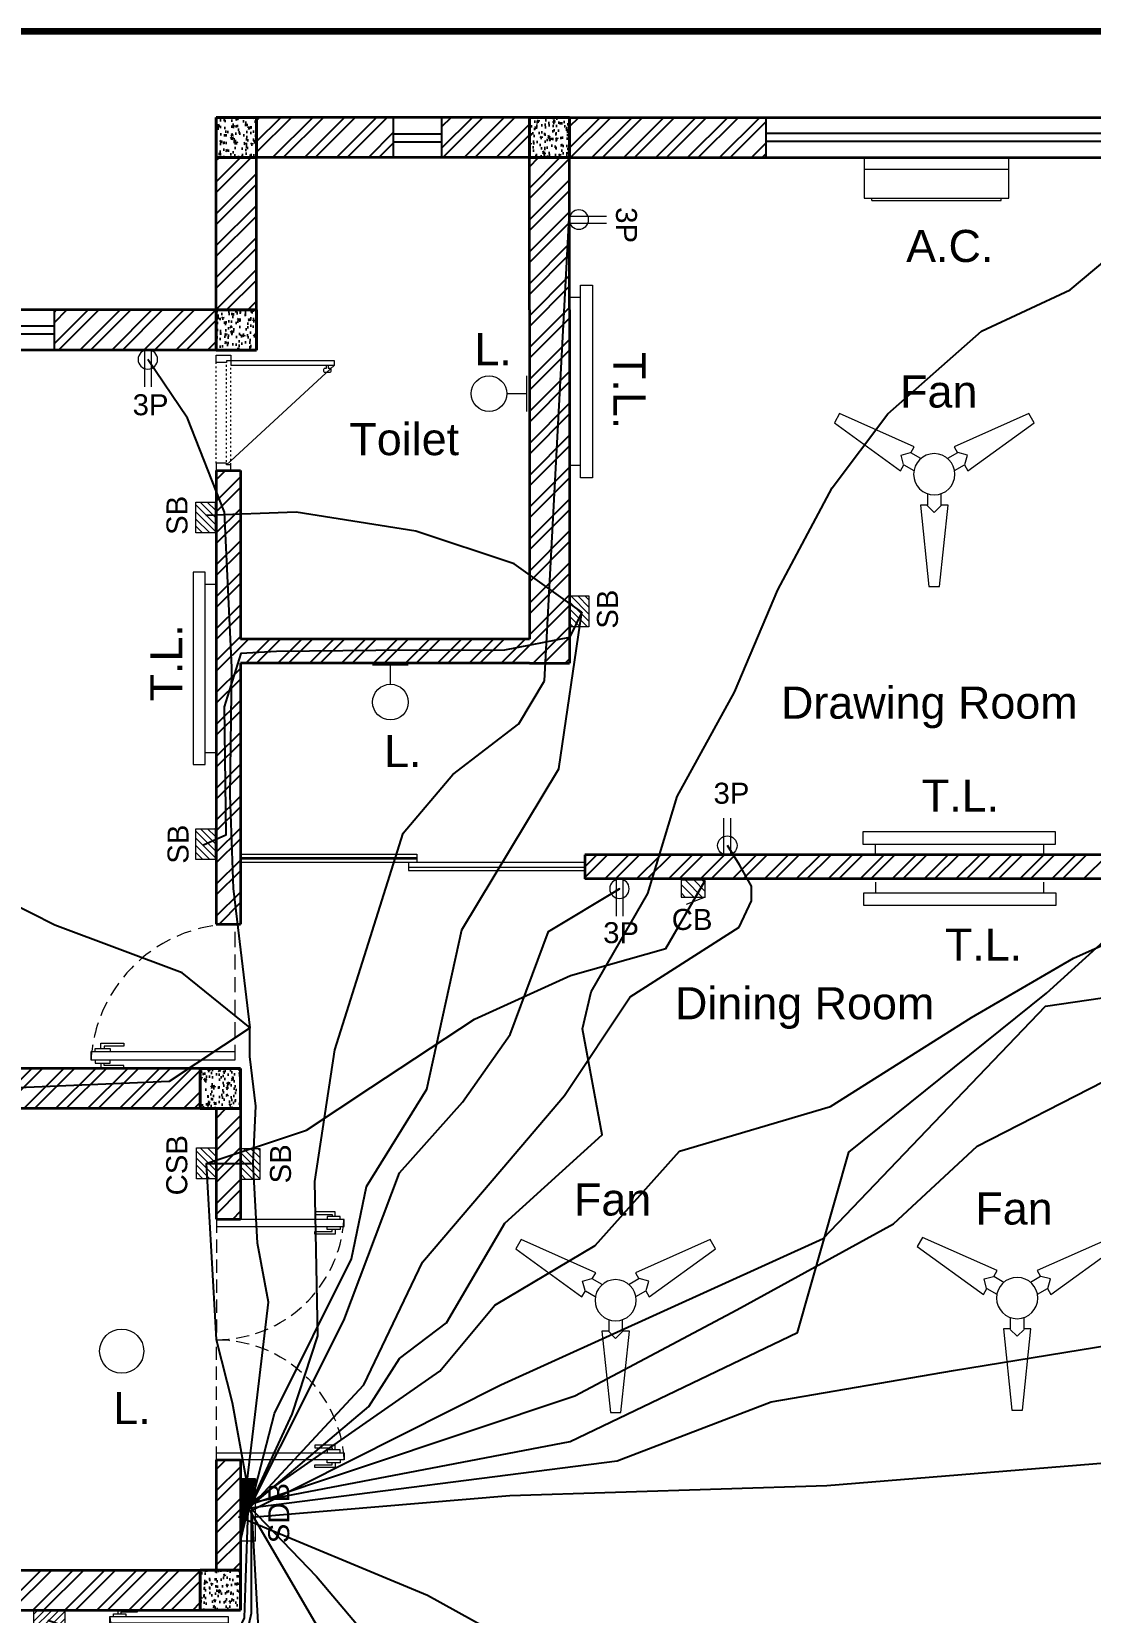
# Model space of a CAD drawing. Header units: inches. Extents: x 4161 to 8381, y 472 to 1500.
# Drawn here: x 6980.2 to 7244, y 1101.6 to 1495.5 of the extents above; entities that cross this region are included whole.
import ezdxf

# ---------------------------------------------------------------- set-up
doc = ezdxf.new("R2010")
doc.units = ezdxf.units.IN
doc.header["$MEASUREMENT"] = 0
doc.linetypes.add('ACAD_ISO03W100', pattern=[30, 12, -18])
doc.linetypes.add('HIDDEN', pattern=[0.375, 0.25, -0.125])
doc.layers.get('0').update_dxf_attribs({"lineweight": 35})
for name, color, linetype, lineweight in [('0.Columns', 1, 'Continuous', 35), ('1.Wall', 7, 'Continuous', 35), ('Box', 7, 'Continuous', 15), ('Doors & Furni', 20, 'Continuous', 5), ('E_Elements', 7, 'Continuous', 15), ('E_FITTINGS', 7, 'Continuous', 15), ('Hatch', 7, 'Continuous', 15)]:
    doc.layers.add(name, color=color, linetype=linetype, lineweight=lineweight)
for name, color, linetype in [('3.Windows', 130, 'Continuous'), ('4.Hatch', 14, 'Continuous'), ('5.Texts', 50, 'Continuous'), ('9.Vent', 130, 'Continuous'), ('Electrical Components', 170, 'Continuous'), ('rod', 252, 'Continuous'), ('Wires', 90, 'Continuous'), ('wood', 20, 'Continuous')]:
    doc.layers.add(name, color=color, linetype=linetype)
doc.styles.get("Standard").update_dxf_attribs({"font": 'arial.ttf'})

# ---------------------------------------------------------------- blocks, each defined once
blk = doc.blocks.new('Window7')
at = {"layer": '3.Windows'}
for p, q in [((4180.79, 1757.85), (4096.79, 1757.85)), ((4096.79, 1757.85), (4096.79, 1747.85)), ((4180.79, 1747.85), (4180.79, 1757.85)), ((4180.79, 1747.85), (4180.79, 1757.85)), ((4180.79, 1757.85), (4180.79, 1753.17)), ((4180.79, 1753.17), (4180.79, 1753.17)), ((4096.79, 1747.85), (4180.79, 1747.85))]:
    blk.add_line(p, q, dxfattribs=at)
at = {"layer": '3.Windows', "color": 141, "true_color": 0xadddf7}
for p, q in [((4180.79, 1753.85), (4096.79, 1753.85)), ((4180.79, 1751.85), (4096.79, 1751.85))]:
    blk.add_line(p, q, dxfattribs=at)
blk = doc.blocks.new('window6')
at = {"layer": '3.Windows', "color": 141, "true_color": 0xadddf7}
for p, q in [((4180.67, 1736.78), (4108.67, 1736.78)), ((4180.67, 1734.78), (4108.67, 1734.78))]:
    blk.add_line(p, q, dxfattribs=at)
at = {"layer": '3.Windows'}
blk.add_lwpolyline([(4180.67, 1740.78), (4108.67, 1740.78), (4108.67, 1730.78), (4180.67, 1730.78)], close=True, dxfattribs=at)
blk = doc.blocks.new('Vent')
at = {"layer": '9.Vent'}
for p, q in [((-12, -3.9), (-12, 6.1)), ((-12, 3.82), (-12, 6.1)), ((0, -3.9), (0, 6.1))]:
    blk.add_line(p, q, dxfattribs=at)
at = {"layer": '9.Vent', "color": 5}
for p, q in [((-12, 2), (0, 2)), ((-12, 0), (0, 0))]:
    blk.add_line(p, q, dxfattribs=at)
blk = doc.blocks.new('Dd2')
at = {"layer": 'rod', "lineweight": 13}
blk.add_lwpolyline([(-36.5, 41), (-2, 3.5)], dxfattribs=at)
blk.add_lwpolyline([(-36.5, 38.75), (-35.5, 38.75), (-35.5, 39.25, -0.414214), (-35, 39.75), (-34.5, 39.75, -0.414214), (-34, 39.25), (-34, 37.75, -0.414214), (-34.5, 37.25), (-35, 37.25, -0.414214), (-35.5, 37.75), (-35.5, 38.25), (-36.5, 38.25)], format="xyb", dxfattribs=at)
at = {"layer": 'rod', "linetype": 'ACAD_ISO03W100', "lineweight": 13, "ltscale": 0.05}
for points in [[(-3, 3.5), (-37.5, 3.5)], [(-2, 5), (-36.5, 5)], [(-2.5, 0), (-37.5, 0)]]:
    blk.add_lwpolyline(points, dxfattribs=at)
at = {"layer": 'wood', "lineweight": 13}
for points in [[(-36.5, 41), (-38, 41), (-38, 5), (-36.5, 5)], [(-40, 0), (-40, 5), (-38, 5), (-38, 3.5), (-37.5, 3.5), (-37.5, 0)], [(0, 0), (0, 5), (-2, 5), (-2, 3.5), (-2.5, 3.5), (-2.5, 0)]]:
    blk.add_lwpolyline(points, close=True, dxfattribs=at)
blk = doc.blocks.new('Door')
at = {"layer": 'Doors & Furni', "color": 20}
for p, q in [((4001.9, 980.9), (4000.59, 980.9)), ((4000.59, 980.9), (4000.59, 975.13)), ((4002.74, 982.3), (4001.9, 982.3)), ((4001.9, 982.3), (4001.9, 978.61)), ((4004.74, 983.4), (4002.74, 983.4)), ((4002.74, 983.4), (4002.74, 947.4)), ((4004.74, 947.4), (4004.74, 983.4)), ((4004.74, 982.3), (4005.57, 982.3)), ((4005.57, 982.3), (4005.57, 978.61)), ((4005.57, 980.9), (4006.88, 980.9)), ((4006.88, 980.9), (4006.88, 975.13)), ((4001.34, 975.13), (4001.34, 980.06)), ((4001.34, 980.06), (4001.9, 980.06)), ((4001.9, 978.61), (4002.74, 978.61)), ((4005.57, 978.61), (4004.74, 978.61)), ((4006.13, 980.06), (4005.57, 980.06)), ((4006.13, 975.13), (4006.13, 980.06)), ((4000.59, 975.13), (4001.34, 975.13)), ((4006.88, 975.13), (4006.13, 975.13)), ((4002.74, 947.4), (4004.74, 947.4))]:
    blk.add_line(p, q, dxfattribs=at)
at = {"layer": 'Doors & Furni', "color": 1, "linetype": 'HIDDEN', "ltscale": 15}
blk.add_line((4002.74, 947.4), (4036.59, 947.4), dxfattribs=at)
blk.add_arc((4000.59, 947.4), 36, 0, 86.583, dxfattribs=at)
blk = doc.blocks.new('Main door')
at = {"layer": 'Doors & Furni', "color": 20, "rotation": 270}
blk.add_blockref('Door', (2262.32, 5102.4), dxfattribs=at)
at = {"layer": 'Doors & Furni', "color": 20, "xscale": -1, "rotation": 270}
blk.add_blockref('Door', (2262.32, -2970.78), dxfattribs=at)
blk = doc.blocks.new('Hatch')
at = {"layer": '4.Hatch', "color": 244, "linetype": 'Continuous', "true_color": 0x991b1e}
for p, q in [((3054.72, 1312.58), (3058.45, 1316.31)), ((3054.72, 1309.93), (3061.1, 1316.31)), ((3056.4, 1306.31), (3066.4, 1316.31)), ((3059.05, 1306.31), (3069.05, 1316.31)), ((3064.36, 1306.31), (3074.36, 1316.31)), ((3067.01, 1306.31), (3077.01, 1316.31)), ((3072.31, 1306.31), (3082.31, 1316.31)), ((3074.96, 1306.31), (3084.96, 1316.31)), ((3080.27, 1306.31), (3090.27, 1316.31)), ((3082.92, 1306.31), (3092.92, 1316.31)), ((3088.22, 1306.31), (3097.38, 1315.47)), ((3090.87, 1306.31), (3097.38, 1312.82)), ((3044.72, 1299.93), (3051.1, 1306.31)), ((3044.72, 1294.63), (3054.72, 1304.63)), ((3096.18, 1306.31), (3097.38, 1307.52)), ((3044.72, 1291.98), (3054.72, 1301.98)), ((3044.72, 1286.67), (3054.72, 1296.67)), ((3044.72, 1284.02), (3054.72, 1294.02)), ((3044.72, 1278.72), (3054.72, 1288.72)), ((3044.72, 1276.07), (3054.72, 1286.07)), ((3044.72, 1270.76), (3054.72, 1280.76)), ((3044.72, 1268.11), (3054.72, 1278.11)), ((3048.3, 1266.39), (3054.72, 1272.81)), ((3050.95, 1266.39), (3054.72, 1270.16)), ((3044.72, 1151.44), (3049.92, 1156.64)), ((3044.72, 1148.79), (3052.57, 1156.64)), ((3044.72, 1143.48), (3054.72, 1153.48)), ((3044.72, 1140.83), (3054.72, 1150.83)), ((3044.72, 1135.53), (3054.72, 1145.53)), ((3044.72, 1132.88), (3054.72, 1142.88)), ((3044.72, 1127.57), (3054.72, 1137.57)), ((3047.11, 1127.31), (3054.72, 1134.92)), ((3030.72, 1121.53), (3036.5, 1127.31)), ((3030.72, 1118.88), (3039.15, 1127.31)), ((3034.46, 1117.31), (3044.46, 1127.31)), ((3052.41, 1127.31), (3054.72, 1129.62)), ((3054.72, 1121.66), (3060.37, 1127.31)), ((3054.72, 1119.01), (3063.02, 1127.31)), ((3058.32, 1117.31), (3068.32, 1127.31)), ((3060.97, 1117.31), (3070.97, 1127.31)), ((3066.28, 1117.31), (3076.28, 1127.31)), ((3068.93, 1117.31), (3078.93, 1127.31)), ((3074.23, 1117.31), (3084.23, 1127.31)), ((3076.88, 1117.31), (3086.88, 1127.31)), ((3082.19, 1117.31), (3092.19, 1127.31)), ((3084.84, 1117.31), (3094.84, 1127.31)), ((3090.14, 1117.31), (3100.14, 1127.31)), ((3092.79, 1117.31), (3102.79, 1127.31)), ((3098.1, 1117.31), (3108.1, 1127.31)), ((3100.75, 1117.31), (3110.75, 1127.31)), ((3106.05, 1117.31), (3116.05, 1127.31)), ((3108.7, 1117.31), (3118.7, 1127.31)), ((3114.01, 1117.31), (3124.01, 1127.31)), ((3116.66, 1117.31), (3126.66, 1127.31)), ((3121.96, 1117.31), (3131.96, 1127.31)), ((3124.61, 1117.31), (3134.61, 1127.31)), ((3129.92, 1117.31), (3139.92, 1127.31)), ((3132.57, 1117.31), (3142.57, 1127.31)), ((3137.87, 1117.31), (3147.87, 1127.31)), ((3140.52, 1117.31), (3150.52, 1127.31)), ((3145.83, 1117.31), (3155.83, 1127.31)), ((3148.48, 1117.31), (3158.48, 1127.31)), ((3153.78, 1117.31), (3163.78, 1127.31)), ((3156.43, 1117.31), (3166.43, 1127.31)), ((3161.74, 1117.31), (3171.74, 1127.31)), ((3164.39, 1117.31), (3174.39, 1127.31)), ((3169.69, 1117.31), (3179.69, 1127.31)), ((3172.34, 1117.31), (3182.34, 1127.31)), ((3177.65, 1117.31), (3187.65, 1127.31)), ((3180.3, 1117.31), (3190.3, 1127.31)), ((3185.6, 1117.31), (3195.6, 1127.31)), ((3188.25, 1117.31), (3198.25, 1127.31)), ((3193.56, 1117.31), (3203.56, 1127.31)), ((3196.21, 1117.31), (3205.72, 1126.82)), ((3037.11, 1117.31), (3044.72, 1124.92)), ((3042.41, 1117.31), (3044.72, 1119.62)), ((3201.51, 1117.31), (3205.72, 1121.52)), ((3204.16, 1117.31), (3205.72, 1118.87)), ((3209.72, 1114.91), (3212.12, 1117.31)), ((3209.72, 1109.61), (3215.72, 1115.61)), ((3209.72, 1106.96), (3215.72, 1112.96)), ((3209.72, 1101.66), (3215.72, 1107.66)), ((3209.72, 1099), (3215.72, 1105)), ((3209.72, 1093.7), (3215.72, 1099.7)), ((3209.72, 1091.05), (3215.72, 1097.05)), ((3213.79, 1089.81), (3215.72, 1091.75))]:
    blk.add_line(p, q, dxfattribs=at)
blk = doc.blocks.new('FAN')
at = {"layer": 'E_Elements'}
for p, q in [((-23.57, 15.12), (-24.88, 12.85)), ((-24.88, 12.85), (-8.39, 0.89)), ((-4.97, 6.83), (-23.57, 15.12)), ((23.57, 15.12), (4.97, 6.83)), ((8.39, 0.89), (24.88, 12.85)), ((24.88, 12.85), (23.57, 15.12)), ((-8.26, 4.77), (-5.89, 5.4)), ((-7.62, 2.4), (-8.26, 4.77)), ((-5.82, 5.34), (-4.97, 6.83)), ((-3.34, 3.91), (-5.82, 5.34)), ((5.82, 5.34), (3.34, 3.91)), ((4.97, 6.83), (5.82, 5.34)), ((8.26, 4.77), (5.89, 5.4)), ((7.62, 2.4), (8.26, 4.77)), ((-8.39, 0.89), (-7.54, 2.37)), ((-7.54, 2.37), (-5.06, 0.94)), ((5.06, 0.94), (7.54, 2.37)), ((7.54, 2.37), (8.39, 0.89)), ((-3.43, -7.71), (-1.31, -27.97)), ((-1.71, -7.71), (-3.43, -7.71)), ((-1.73, -7.8), (0, -9.53)), ((-1.71, -4.85), (-1.71, -7.71)), ((0, -9.53), (1.73, -7.8)), ((1.31, -27.97), (3.43, -7.71)), ((1.71, -7.71), (1.71, -4.85)), ((3.43, -7.71), (1.71, -7.71)), ((-1.31, -27.97), (1.31, -27.97))]:
    blk.add_line(p, q, dxfattribs=at)
for start, end in [(360, 180), (180, 0)]:
    blk.add_arc((0, 0), 5.14, start, end, dxfattribs=at)
blk = doc.blocks.new('AC')
at = {"layer": 'E_Elements'}
for p, q in [((5826.63, 1009.16), (5858.63, 1009.16)), ((5826.63, 1000.16), (5826.63, 1009.16)), ((5828.29, 1009.63), (5856.95, 1009.63)), ((5828.29, 1009.63), (5828.29, 1009.16)), ((5856.95, 1009.63), (5856.95, 1009.16)), ((5858.63, 1009.16), (5858.63, 1009.16)), ((5858.63, 1009.16), (5858.63, 1000.16)), ((5826.63, 1002.72), (5858.63, 1002.72)), ((5858.63, 1000.16), (5826.63, 1000.16))]:
    blk.add_line(p, q, dxfattribs=at)
blk = doc.blocks.new('A$C482B25E6')
at = {"layer": 'E_FITTINGS'}
for p, q in [((0, 0), (0, 7.1)), ((3.9, 3.55), (0, 3.55))]:
    blk.add_line(p, q, dxfattribs=at)
blk.add_circle((7.45, 3.55), 3.55, dxfattribs=at)
blk = doc.blocks.new('O')
at = {"layer": 'E_Elements', "ltscale": 4}
for p, q in [((9523.61, 2111.57), (9520.91, 2111.57)), ((9523.61, 2069.68), (9520.91, 2069.68))]:
    blk.add_line(p, q, dxfattribs=at)
at = {"layer": 'E_Elements', "ltscale": 0.01}
blk.add_lwpolyline([(9526.61, 2066.63), (9526.61, 2114.63), (9523.61, 2114.63), (9523.61, 2066.63)], close=True, dxfattribs=at)
blk = doc.blocks.new('2')
at = {"layer": 'Hatch', "ltscale": 0.01}
h = blk.add_hatch(dxfattribs=at)
h.set_pattern_fill('ANSI31', color=256, scale=10, style=0)
h.paths.add_polyline_path([(7846.79, 2035.92), (7841.97, 2035.92), (7841.97, 2028.24), (7846.79, 2028.24)])
at = {"layer": 'E_Elements'}
blk.add_lwpolyline([(7841.97, 2028.24), (7846.79, 2028.24), (7846.79, 2035.92), (7841.97, 2035.92)], close=True, dxfattribs=at)
blk = doc.blocks.new('A$C50C60B13')
at = {"layer": 'E_Elements'}
for p, q in [((0, 6.08), (0, 0)), ((24.88, 6.08), (0, 0)), ((0, 6.08), (24.88, 6.08)), ((0.07, 0), (0.09, 0.02)), ((0.24, 0), (0.32, 0.08)), ((0.42, 0), (0.56, 0.14)), ((0.6, 0), (0.79, 0.19)), ((0.77, 0), (1.02, 0.25)), ((0.95, 0), (1.26, 0.31)), ((1.13, 0), (1.49, 0.36)), ((1.3, 0), (1.73, 0.42)), ((1.48, 0), (1.96, 0.48)), ((1.66, 0), (2.19, 0.54)), ((1.83, 0), (2.43, 0.59)), ((2.01, 0), (2.66, 0.65)), ((2.19, 0), (2.9, 0.71)), ((2.36, 0), (3.13, 0.77)), ((2.54, 0), (3.36, 0.82)), ((2.72, 0), (3.6, 0.88)), ((2.89, 0), (3.83, 0.94)), ((3.07, 0), (4.07, 0.99)), ((3.25, 0), (4.3, 1.05)), ((3.42, 0), (4.53, 1.11)), ((3.6, 0), (4.77, 1.17)), ((3.78, 0), (5, 1.22)), ((3.96, 0), (5.24, 1.28)), ((4.13, 0), (5.47, 1.34)), ((4.31, 0), (5.7, 1.39)), ((4.49, 0), (5.94, 1.45)), ((4.66, 0), (6.17, 1.51)), ((4.84, 0), (6.41, 1.57)), ((5.02, 0), (6.64, 1.62)), ((5.19, 0), (6.87, 1.68)), ((5.37, 0), (7.11, 1.74)), ((5.55, 0), (7.34, 1.79)), ((5.72, 0), (7.58, 1.85)), ((5.9, 0), (7.81, 1.91)), ((6.08, 0), (8.04, 1.97)), ((6.25, 0), (8.28, 2.02)), ((6.43, 0), (8.51, 2.08)), ((6.61, 0), (8.74, 2.14)), ((6.78, 0), (8.98, 2.2)), ((6.96, 0), (9.21, 2.25)), ((7.14, 0), (9.45, 2.31)), ((7.31, 0), (9.68, 2.37)), ((7.49, 0), (9.91, 2.42)), ((7.67, 0), (10.15, 2.48)), ((7.84, 0), (10.38, 2.54)), ((8.02, 0), (10.62, 2.6)), ((8.2, 0), (10.85, 2.65)), ((8.37, 0), (11.08, 2.71)), ((8.55, 0), (11.32, 2.77)), ((8.73, 0), (11.55, 2.82)), ((8.9, 0), (11.79, 2.88)), ((9.08, 0), (12.02, 2.94)), ((9.26, 0), (12.25, 3)), ((9.44, 0), (12.49, 3.05)), ((9.61, 0), (12.72, 3.11)), ((9.79, 0), (12.96, 3.17)), ((9.97, 0), (13.19, 3.23)), ((10.14, 0), (13.42, 3.28)), ((10.32, 0), (13.66, 3.34)), ((10.5, 0), (13.89, 3.4)), ((10.67, 0), (14.13, 3.45)), ((10.85, 0), (14.36, 3.51)), ((11.03, 0), (14.59, 3.57)), ((11.2, 0), (14.83, 3.63)), ((11.38, 0), (15.06, 3.68)), ((11.56, 0), (15.3, 3.74)), ((11.73, 0), (15.53, 3.8)), ((11.91, 0), (15.76, 3.85)), ((12.09, 0), (16, 3.91)), ((12.26, 0), (16.23, 3.97)), ((12.44, 0), (16.47, 4.03)), ((12.62, 0), (16.7, 4.08)), ((12.79, 0), (16.93, 4.14)), ((12.97, 0), (17.17, 4.2)), ((13.15, 0), (17.4, 4.25)), ((13.32, 0), (17.64, 4.31)), ((13.5, 0), (17.87, 4.37)), ((13.68, 0), (18.1, 4.43)), ((13.85, 0), (18.34, 4.48)), ((14.03, 0), (18.57, 4.54)), ((14.21, 0), (18.81, 4.6)), ((14.39, 0), (19.04, 4.66)), ((14.56, 0), (19.27, 4.71)), ((14.74, 0), (19.51, 4.77)), ((14.92, 0), (19.74, 4.83)), ((15.09, 0), (19.98, 4.88)), ((15.27, 0), (20.21, 4.94)), ((15.45, 0), (20.44, 5)), ((15.62, 0), (20.68, 5.06)), ((15.8, 0), (20.91, 5.11)), ((15.98, 0), (21.15, 5.17)), ((16.15, 0), (21.38, 5.23)), ((16.33, 0), (21.61, 5.28)), ((16.51, 0), (21.85, 5.34)), ((16.68, 0), (22.08, 5.4)), ((16.86, 0), (22.32, 5.46)), ((17.04, 0), (22.55, 5.51)), ((17.21, 0), (22.78, 5.57)), ((17.39, 0), (23.02, 5.63)), ((17.57, 0), (23.25, 5.69)), ((17.74, 0), (23.49, 5.74)), ((17.92, 0), (23.72, 5.8)), ((18.1, 0), (23.95, 5.86)), ((18.27, 0), (24.19, 5.91)), ((18.45, 0), (24.42, 5.97)), ((18.63, 0), (24.66, 6.03)), ((18.8, 0), (24.88, 6.08)), ((18.98, 0), (24.88, 5.9)), ((19.16, 0), (24.88, 5.73)), ((19.33, 0), (24.88, 5.55)), ((19.51, 0), (24.88, 5.37)), ((19.69, 0), (24.88, 5.2)), ((19.87, 0), (24.88, 5.02)), ((20.04, 0), (24.88, 4.84)), ((20.22, 0), (24.88, 4.66)), ((20.4, 0), (24.88, 4.49)), ((20.57, 0), (24.88, 4.31)), ((20.75, 0), (24.88, 4.13)), ((20.93, 0), (24.88, 3.96)), ((21.1, 0), (24.88, 3.78)), ((21.28, 0), (24.88, 3.6)), ((21.46, 0), (24.88, 3.43)), ((21.63, 0), (24.88, 3.25)), ((21.81, 0), (24.88, 3.07)), ((21.99, 0), (24.88, 2.9)), ((22.16, 0), (24.88, 2.72)), ((22.34, 0), (24.88, 2.54)), ((22.52, 0), (24.88, 2.37)), ((22.69, 0), (24.88, 2.19)), ((22.87, 0), (24.88, 2.01)), ((23.05, 0), (24.88, 1.84)), ((23.22, 0), (24.88, 1.66)), ((23.4, 0), (24.88, 1.48)), ((23.58, 0), (24.88, 1.31)), ((23.75, 0), (24.88, 1.13)), ((23.93, 0), (24.88, 0.95)), ((24.11, 0), (24.88, 0.78)), ((24.28, 0), (24.88, 0.6)), ((24.46, 0), (24.88, 0.42)), ((24.64, 0), (24.88, 0.25)), ((24.81, 0), (24.88, 0.07)), ((24.88, 6.08), (24.88, 0)), ((0, 0), (24.88, 0))]:
    blk.add_line(p, q, dxfattribs=at)
blk = doc.blocks.new('l')
at = {"layer": 'Hatch', "ltscale": 0.01}
h = blk.add_hatch(dxfattribs=at)
h.set_pattern_fill('ANSI31', color=256, scale=10, style=0)
h.set_pattern_definition([(45, (-245.7583, -15.9394), (-0.88388348, 0.88388348), [])])
h.paths.add_polyline_path([(7980.58, 2127.19), (7980.58, 2132.19), (7977.08, 2132.19), (7977.08, 2127.19)])
at = {"layer": 'E_FITTINGS', "ltscale": 0.01}
blk.add_line((7980.58, 2132.19), (7982.15, 2128.25), dxfattribs=at)
blk.add_lwpolyline([(7977.08, 2127.19), (7980.58, 2127.19), (7980.58, 2132.19), (7977.08, 2132.19)], close=True, dxfattribs=at)
blk = doc.blocks.new('Column2.0')
at = {"layer": '0.Columns', "true_color": 0x991b1e}
h = blk.add_hatch(dxfattribs=at)
h.set_pattern_fill('AR-CONC', color=244, scale=0.54)
h.set_pattern_definition([(50, (868.9964, 332.3348), (3.873205, -0.3388615), [0.405, -4.455]), (355, (868.9964, 332.335), (-0.7492572, 4.0618375), [0.324, -3.564]), (100.45144, (869.319, 332.3066), (3.1239478, 3.722976), [0.344197, -3.7861674]), (46.1842, (868.9964, 333.415), (5.763103, -0.893804), [0.6075, -6.6825]), (96.63564, (869.4767, 333.3403), (5.0471745, 5.2602404), [0.516296, -5.679254]), (351.18416, (868.9964, 333.415), (5.0471745, 5.26024), [0.486, -5.346]), (21, (869.5364, 333.1448), (3.223298, -2.174142), [0.405, -4.455]), (326, (869.5364, 333.145), (1.3139028, 3.9158102), [0.324, -3.564]), (71.45144, (869.805, 332.9636), (4.537201, 1.7416682), [0.344197, -3.7861674]), (37.5, (868.9964, 332.3348), (0.0656632, 1.7976268), [0, -3.5208, 0, -3.618, 0, -3.5775]), (7.5, (868.9964, 332.3348), (1.4205755, 2.1298232), [0, -2.0628, 0, -3.4398, 0, -1.3635]), (327.5, (867.7922, 332.3348), (2.88264116, -0.1217963), [0, -1.35, 0, -4.212, 0, -5.589]), (317.5, (867.2522, 332.3348), (3.1492053, 0.5405669), [0, -1.755, 0, -2.7972, 0, -3.969])])
h.paths.add_polyline_path([(4674.88, 1327.63), (4674.88, 1337.63), (4664.88, 1337.63), (4664.88, 1327.63)])
at = {"layer": '0.Columns', "linetype": 'ACAD_ISO03W100', "lineweight": 40}
for p, q in [((4674.88, 1337.63), (4664.88, 1337.63)), ((4664.88, 1337.63), (4664.88, 1327.63)), ((4674.88, 1327.63), (4674.88, 1337.63)), ((4664.88, 1327.63), (4674.88, 1327.63))]:
    blk.add_line(p, q, dxfattribs=at)
blk = doc.blocks.new('1111111111111111')
at = {"layer": 'E_FITTINGS', "ltscale": 3}
for p, q in [((8001.12, 2853.82), (8010.23, 2853.82)), ((8001.12, 2852.1), (8010.23, 2852.1))]:
    blk.add_line(p, q, dxfattribs=at)
blk.add_circle((8003.38, 2852.96), 2.42, dxfattribs=at)
blk = doc.blocks.new('Title Box 2.0')
at = {"lineweight": 100, "ltscale": 0.5}
blk.add_lwpolyline([(4996.97, 684.44), (5689.78, 684.44), (5694.53, 1520.13), (5001.72, 1520.13), (4996.97, 684.44)], dxfattribs=at)

msp = doc.modelspace()

# ---------------------------------------------------------------- linework, layer by layer
at = {"layer": '1.Wall'}
for p, q in [((7104.226, 1474.102), (7026.226, 1474.102)), ((7026.226, 1426.102), (7026.226, 1474.102)), ((7104.226, 1474.102), (7110.226, 1474.102)), ((7110.226, 1474.102), (7307.955, 1474.102)), ((7104.226, 1464.102), (7036.226, 1464.102)), ((7036.226, 1426.102), (7036.226, 1464.102)), ((7104.226, 1426.102), (7104.226, 1464.102)), ((7114.226, 1426.102), (7114.226, 1464.102)), ((7114.226, 1464.102), (7298.011, 1464.102)), ((7026.226, 1426.102), (6861.226, 1426.102)), ((7036.226, 1426.102), (7036.226, 1416.102)), ((7104.226, 1426.102), (7104.226, 1344.102)), ((7114.226, 1426.102), (7114.226, 1416.101)), ((7026.226, 1416.102), (6871.226, 1416.102)), ((7026.226, 1416.102), (7036.226, 1416.102)), ((7114.226, 1416.101), (7114.226, 1338.102)), ((7026.226, 1386.102), (7026.226, 1273.102)), ((7026.226, 1386.102), (7032.226, 1386.102)), ((7032.226, 1386.102), (7032.226, 1344.102)), ((7104.226, 1344.102), (7032.226, 1344.102)), ((7032.226, 1338.102), (7032.226, 1273.102)), ((7032.226, 1338.102), (7032.226, 1273.102)), ((7104.226, 1338.102), (7032.226, 1338.102)), ((7104.226, 1338.102), (7110.226, 1338.102)), ((7110.226, 1338.102), (7114.226, 1338.102)), ((7298.226, 1290.336), (7118.054, 1290.336)), ((7118.054, 1290.336), (7118.054, 1284.336)), ((7298.226, 1284.336), (7118.054, 1284.336)), ((7026.226, 1273.102), (7032.226, 1273.102)), ((7026.226, 1237.102), (6871.226, 1237.102)), ((7022.226, 1237.102), (7022.226, 1227.102)), ((7026.226, 1237.102), (7032.226, 1237.102)), ((7032.226, 1237.102), (7032.226, 1199.602)), ((7026.226, 1227.102), (6861.226, 1227.102)), ((7026.226, 1227.102), (7026.226, 1199.602)), ((7026.226, 1199.602), (7032.226, 1199.602)), ((7026.226, 1139.602), (7026.226, 1112.102)), ((7026.226, 1139.602), (7032.226, 1139.602)), ((7032.226, 1139.602), (7032.226, 1102.102)), ((6861.226, 1112.102), (7026.226, 1112.102)), ((6871.226, 1102.102), (7026.226, 1102.102)), ((7026.226, 1102.102), (7032.226, 1102.102))]:
    msp.add_line(p, q, dxfattribs=at)
at = {"layer": '4.Hatch', "color": 244, "linetype": 'Continuous', "true_color": 0x991b1e}
for p, q in [((7026.226, 1473.957), (7026.371, 1474.102)), ((7036.226, 1468.048), (7042.281, 1474.102)), ((7036.226, 1473.351), (7036.978, 1474.102)), ((7036.226, 1465.396), (7044.933, 1474.102)), ((7040.236, 1464.102), (7050.236, 1474.102)), ((7042.888, 1464.102), (7052.888, 1474.102)), ((7048.191, 1464.102), (7058.191, 1474.102)), ((7050.843, 1464.102), (7060.843, 1474.102)), ((7056.146, 1464.102), (7066.146, 1474.102)), ((7058.798, 1464.102), (7068.798, 1474.102)), ((7082.398, 1466.49), (7090.011, 1474.102)), ((7082.398, 1471.793), (7084.707, 1474.102)), ((7082.662, 1464.102), (7092.662, 1474.102)), ((7087.966, 1464.102), (7097.966, 1474.102)), ((7090.617, 1464.102), (7100.617, 1474.102)), ((7114.226, 1466.498), (7121.831, 1474.102)), ((7114.226, 1471.801), (7116.527, 1474.102)), ((7114.482, 1464.102), (7124.482, 1474.102)), ((7119.785, 1464.102), (7129.785, 1474.102)), ((7122.437, 1464.102), (7132.437, 1474.102)), ((7127.74, 1464.102), (7137.74, 1474.102)), ((7130.392, 1464.102), (7140.392, 1474.102)), ((7135.695, 1464.102), (7145.695, 1474.102)), ((7138.347, 1464.102), (7148.347, 1474.102)), ((7143.65, 1464.102), (7153.65, 1474.102)), ((7146.302, 1464.102), (7156.302, 1474.102)), ((7151.605, 1464.102), (7161.605, 1474.102)), ((7064.101, 1464.102), (7070.398, 1470.399)), ((7095.921, 1464.102), (7104.226, 1472.408)), ((7098.572, 1464.102), (7104.226, 1469.756)), ((7154.257, 1464.102), (7163.151, 1472.996)), ((7066.752, 1464.102), (7070.398, 1467.748)), ((7159.56, 1464.102), (7163.151, 1467.693)), ((7026.226, 1458.048), (7032.281, 1464.102)), ((7026.226, 1463.351), (7026.978, 1464.102)), ((7026.226, 1455.396), (7034.933, 1464.102)), ((7103.876, 1464.102), (7104.226, 1464.453)), ((7104.226, 1456.498), (7111.831, 1464.102)), ((7104.226, 1461.801), (7106.527, 1464.102)), ((7104.226, 1453.846), (7114.226, 1463.846)), ((7162.212, 1464.102), (7163.151, 1465.041)), ((7026.226, 1450.093), (7036.226, 1460.093)), ((7026.226, 1447.441), (7036.226, 1457.441)), ((7104.226, 1448.543), (7114.226, 1458.543)), ((7104.226, 1445.891), (7114.226, 1455.891)), ((7026.226, 1442.138), (7036.226, 1452.138)), ((7026.226, 1439.486), (7036.226, 1449.486)), ((7104.226, 1440.588), (7114.226, 1450.588)), ((7104.226, 1437.936), (7114.226, 1447.936)), ((7026.226, 1434.183), (7036.226, 1444.183)), ((7104.226, 1432.633), (7114.226, 1442.633)), ((7026.226, 1431.531), (7036.226, 1441.531)), ((7104.226, 1429.982), (7114.226, 1439.982)), ((7026.226, 1426.228), (7036.226, 1436.228)), ((7104.226, 1424.678), (7114.226, 1434.678)), ((7028.752, 1426.102), (7036.226, 1433.576)), ((7104.226, 1422.027), (7114.226, 1432.027)), ((6985.893, 1425.669), (6986.326, 1426.102)), ((6985.893, 1417.714), (6994.281, 1426.102)), ((6985.893, 1423.017), (6988.978, 1426.102)), ((6986.933, 1416.102), (6996.933, 1426.102)), ((6992.236, 1416.102), (7002.236, 1426.102)), ((6994.888, 1416.102), (7004.888, 1426.102)), ((7000.191, 1416.102), (7010.191, 1426.102)), ((7002.843, 1416.102), (7012.843, 1426.102)), ((7008.146, 1416.102), (7018.146, 1426.102)), ((7010.798, 1416.102), (7020.798, 1426.102)), ((7016.101, 1416.102), (7026.101, 1426.102)), ((7034.056, 1426.102), (7036.226, 1428.273)), ((7104.226, 1416.723), (7114.226, 1426.723)), ((7018.752, 1416.102), (7026.226, 1423.576)), ((7104.226, 1414.072), (7114.226, 1424.072)), ((7024.056, 1416.102), (7026.226, 1418.273)), ((7104.226, 1408.768), (7114.226, 1418.768)), ((7104.226, 1406.117), (7114.226, 1416.117)), ((7104.226, 1400.813), (7114.226, 1410.813)), ((7104.226, 1398.162), (7114.226, 1408.162)), ((7104.226, 1392.858), (7114.226, 1402.858)), ((7104.226, 1390.207), (7114.226, 1400.207)), ((7104.226, 1384.903), (7114.226, 1394.903)), ((7104.226, 1382.252), (7114.226, 1392.252)), ((7104.226, 1376.949), (7114.226, 1386.949)), ((7026.226, 1383.801), (7028.527, 1386.102)), ((7026.226, 1378.498), (7032.226, 1384.498)), ((7104.226, 1374.297), (7114.226, 1384.297)), ((7026.226, 1375.846), (7032.226, 1381.846)), ((7104.226, 1368.994), (7114.226, 1378.994)), ((7026.226, 1370.543), (7032.226, 1376.543)), ((7104.226, 1366.342), (7114.226, 1376.342)), ((7026.226, 1367.891), (7032.226, 1373.891)), ((7104.226, 1361.039), (7114.226, 1371.039)), ((7026.226, 1362.588), (7032.226, 1368.588)), ((7104.226, 1358.387), (7114.226, 1368.387)), ((7026.226, 1359.936), (7032.226, 1365.936)), ((7104.226, 1353.084), (7114.226, 1363.084)), ((7026.226, 1354.633), (7032.226, 1360.633)), ((7104.226, 1350.432), (7114.226, 1360.432)), ((7026.226, 1351.982), (7032.226, 1357.982)), ((7104.226, 1345.129), (7114.226, 1355.129)), ((7026.226, 1346.678), (7032.226, 1352.678)), ((7099.852, 1338.102), (7114.226, 1352.477)), ((7026.226, 1344.027), (7032.226, 1350.027)), ((7105.155, 1338.102), (7114.226, 1347.174)), ((7026.226, 1338.723), (7032.226, 1344.723)), ((7026.226, 1336.072), (7034.257, 1344.102)), ((7033.56, 1338.102), (7039.56, 1344.102)), ((7036.212, 1338.102), (7042.212, 1344.102)), ((7041.515, 1338.102), (7047.515, 1344.102)), ((7044.167, 1338.102), (7050.167, 1344.102)), ((7049.47, 1338.102), (7055.47, 1344.102)), ((7052.122, 1338.102), (7058.122, 1344.102)), ((7057.425, 1338.102), (7063.425, 1344.102)), ((7060.077, 1338.102), (7066.077, 1344.102)), ((7065.38, 1338.102), (7071.38, 1344.102)), ((7068.032, 1338.102), (7074.032, 1344.102)), ((7073.335, 1338.102), (7079.335, 1344.102)), ((7075.987, 1338.102), (7081.987, 1344.102)), ((7081.29, 1338.102), (7087.29, 1344.102)), ((7083.942, 1338.102), (7089.942, 1344.102)), ((7089.245, 1338.102), (7095.245, 1344.102)), ((7091.897, 1338.102), (7097.897, 1344.102)), ((7097.2, 1338.102), (7103.2, 1344.102)), ((7107.806, 1338.102), (7114.226, 1344.522)), ((7113.11, 1338.102), (7114.226, 1339.219)), ((7026.226, 1330.768), (7032.226, 1336.768)), ((7026.226, 1328.117), (7032.226, 1334.117)), ((7026.226, 1322.813), (7032.226, 1328.813)), ((7026.226, 1320.162), (7032.226, 1326.162)), ((7026.226, 1314.858), (7032.226, 1320.858)), ((7026.226, 1312.207), (7032.226, 1318.207)), ((7026.226, 1306.903), (7032.226, 1312.903)), ((7026.226, 1304.252), (7032.226, 1310.252)), ((7026.226, 1298.949), (7032.226, 1304.949)), ((7026.226, 1296.297), (7032.226, 1302.297)), ((7026.226, 1290.994), (7032.226, 1296.994)), ((7026.226, 1288.342), (7032.226, 1294.342)), ((7026.226, 1283.039), (7032.226, 1289.039)), ((7118.054, 1287.362), (7121.028, 1290.336)), ((7118.054, 1284.71), (7123.68, 1290.336)), ((7122.983, 1284.336), (7128.983, 1290.336)), ((7125.635, 1284.336), (7131.635, 1290.336)), ((7130.938, 1284.336), (7136.938, 1290.336)), ((7133.59, 1284.336), (7139.59, 1290.336)), ((7138.893, 1284.336), (7144.893, 1290.336)), ((7141.545, 1284.336), (7147.545, 1290.336)), ((7146.848, 1284.336), (7152.848, 1290.336)), ((7149.5, 1284.336), (7155.5, 1290.336)), ((7154.803, 1284.336), (7160.803, 1290.336)), ((7157.455, 1284.336), (7163.455, 1290.336)), ((7162.758, 1284.336), (7168.758, 1290.336)), ((7165.41, 1284.336), (7171.41, 1290.336)), ((7170.713, 1284.336), (7176.713, 1290.336)), ((7173.365, 1284.336), (7179.365, 1290.336)), ((7178.668, 1284.336), (7184.668, 1290.336)), ((7181.32, 1284.336), (7187.32, 1290.336)), ((7186.623, 1284.336), (7192.623, 1290.336)), ((7189.275, 1284.336), (7195.275, 1290.336)), ((7194.578, 1284.336), (7200.578, 1290.336)), ((7197.23, 1284.336), (7203.23, 1290.336)), ((7202.533, 1284.336), (7208.533, 1290.336)), ((7205.185, 1284.336), (7211.185, 1290.336)), ((7210.488, 1284.336), (7216.488, 1290.336)), ((7213.139, 1284.336), (7219.139, 1290.336)), ((7218.443, 1284.336), (7224.443, 1290.336)), ((7221.094, 1284.336), (7227.094, 1290.336)), ((7226.398, 1284.336), (7232.398, 1290.336)), ((7229.049, 1284.336), (7235.049, 1290.336)), ((7234.353, 1284.336), (7240.353, 1290.336)), ((7237.004, 1284.336), (7243.004, 1290.336)), ((7242.308, 1284.336), (7248.308, 1290.336)), ((7026.226, 1280.387), (7032.226, 1286.387)), ((7026.226, 1275.084), (7032.226, 1281.084)), ((7026.897, 1273.102), (7032.226, 1278.432)), ((7032.2, 1273.102), (7032.226, 1273.129)), ((7026.226, 1137.198), (7028.631, 1139.602)), ((7026.226, 1131.895), (7032.226, 1137.895)), ((7026.226, 1129.243), (7032.226, 1135.243)), ((7026.226, 1123.94), (7032.226, 1129.94)), ((7026.226, 1121.288), (7032.226, 1127.288)), ((7026.226, 1115.985), (7032.226, 1121.985)), ((7026.226, 1113.333), (7032.226, 1119.333)), ((6972.569, 1102.102), (6982.569, 1112.102)), ((6975.221, 1102.102), (6985.221, 1112.102)), ((6980.524, 1102.102), (6990.524, 1112.102)), ((6983.176, 1102.102), (6993.176, 1112.102)), ((6988.479, 1102.102), (6998.479, 1112.102)), ((6991.131, 1102.102), (7001.131, 1112.102)), ((6996.434, 1102.102), (7006.434, 1112.102)), ((6999.086, 1102.102), (7009.086, 1112.102)), ((7004.573, 1102.286), (7014.389, 1112.102)), ((7007.218, 1102.279), (7017.041, 1112.102)), ((7012.472, 1102.231), (7022.344, 1112.102)), ((7030.299, 1112.102), (7032.226, 1114.03)), ((7015.099, 1102.206), (7022.226, 1109.333)), ((7020.354, 1102.157), (7022.226, 1104.03))]:
    msp.add_line(p, q, dxfattribs=at)
at = {"layer": 'Doors & Furni', "color": 4}
for p, q in [((7032.226, 1290.539), (7076.175, 1290.539)), ((7032.226, 1290.539), (7076.175, 1290.539)), ((7032.226, 1290.539), (7076.175, 1290.539)), ((7032.226, 1288.495), (7118.054, 1288.495)), ((7074.132, 1288.495), (7074.132, 1286.451)), ((7076.175, 1290.539), (7076.175, 1288.495)), ((7074.132, 1286.451), (7118.054, 1286.451))]:
    msp.add_line(p, q, dxfattribs=at)
at = {"layer": 'Doors & Furni', "color": 141, "true_color": 0xadddf7}
for p, q in [((7032.226, 1289.721), (7076.175, 1289.721)), ((7032.226, 1289.313), (7076.175, 1289.313)), ((7074.132, 1287.269), (7118.054, 1287.269))]:
    msp.add_line(p, q, dxfattribs=at)
at = {"layer": 'E_Elements', "color": 7}
msp.add_circle((7002.645, 1166.694), 5.5, dxfattribs=at)
at = {"layer": 'Wires', "color": 152, "true_color": 0x2776bb}
msp.add_line((7108.001, 1333.74), (7114.226, 1450.588), dxfattribs=at)
at = {"layer": 'Wires'}
msp.add_line((7023.694, 1213.451), (7035.378, 1213.451), dxfattribs=at)
at = {"layer": 'Wires', "color": 152, "true_color": 0x2776bb}
for points in [[(7034.859, 1128.014), (7064.227, 1152.874), (7071.885, 1164.875), (7083.598, 1173.726), (7098.098, 1198.531), (7122.357, 1220.607), (7117.432, 1247.016), (7119.586, 1256.241), (7133.716, 1280.68), (7141.018, 1304.883), (7155.31, 1330.889), (7166.098, 1356.39), (7179.635, 1381.761), (7193.488, 1400.214), (7216.821, 1420.852), (7238.958, 1431.12), (7248.194, 1438.89), (7252.45, 1453.568), (7256.503, 1461.521)], [(7034.681, 1247.217), (7030.516, 1281.931), (7029.7, 1305.184), (7030.12, 1336.982), (7028.283, 1375.743), (7019.004, 1399.146), (7009.159, 1413.778)], [(7034.681, 1247.217), (7017.718, 1260.98), (6985.975, 1272.782), (6926.971, 1302.738), (6896.502, 1354.437), (6873.673, 1378.87)], [(7034.889, 1127.009), (7097.085, 1158.322), (7177.448, 1194.749), (7232.792, 1252.635), (7287.876, 1260.682), (7326.749, 1282.474), (7343.374, 1321.92), (7370.39, 1360.952), (7417.773, 1370.917), (7448.903, 1375.824)], [(7034.783, 1128.608), (7045.127, 1150.968), (7051.549, 1170.489), (7050.754, 1208.951), (7055.731, 1241.786), (7064.123, 1268.333), (7072.79, 1295.754), (7085.116, 1310.397), (7101.55, 1322.972), (7108.001, 1333.74)], [(7034.788, 1127.938), (7063.014, 1158.266), (7077.62, 1188.841), (7097.328, 1212.003), (7112.971, 1230.388), (7129.351, 1254.94), (7156.478, 1272.312), (7159.544, 1278.859), (7159.544, 1282.508), (7156.595, 1287.86), (7153.543, 1292.657)], [(7034.254, 1127.036), (7058.003, 1174.351), (7071.883, 1211.106), (7087.525, 1228.713), (7099.436, 1245.564), (7108.951, 1271.264), (7126.661, 1281.9), (7125.797, 1281.381)], [(7034.492, 1128.601), (7081.933, 1161.709), (7095.583, 1178.124), (7120.609, 1193.024), (7141.59, 1216.51), (7179.254, 1227.621), (7214.391, 1249.844), (7239.762, 1264.603), (7255.196, 1271.466), (7265.419, 1280.212), (7274.017, 1281.965)], [(7034.681, 1247.217), (7014.475, 1233.862), (6972.965, 1232.094), (6902.376, 1233.487), (6903.163, 1239.525)], [(7033.152, 1128.045), (7035.459, 1147.386), (7039.216, 1178.882), (7036.512, 1193.603), (7035.378, 1213.451), (7036.045, 1227.706), (7034.591, 1240.064), (7034.591, 1247.158)], [(7034.785, 1128.539), (7115.577, 1155.564), (7155.894, 1176.988), (7194.893, 1198.425), (7215.758, 1217.792), (7247.27, 1233.882), (7282.268, 1237.405), (7316.646, 1234.006), (7350.446, 1235.157), (7354.868, 1235.877), (7354.868, 1239.423)], [(7034.889, 1127.009), (7034.889, 1101.344), (7033.514, 1095.107), (7025.91, 1093.748), (7002.925, 1082.191), (6980.834, 1078.673), (6925.334, 1074.1), (6884.164, 1076.563), (6873.649, 1085.897)], [(7034.973, 1127.051), (7036.646, 1097.613), (7025.915, 1080.001), (7010.158, 1073.606), (6987.068, 1058.578), (6978.601, 1040.676), (6959.132, 1024.08), (6933.632, 997.32), (6914.588, 970.82), (6910.975, 958.873)], [(7034.203, 1127.459), (7051.326, 1098.179), (7069.315, 1083.016), (7089.303, 1069.407), (7105.918, 1069.407), (7107.755, 1063.96), (7107.883, 1042.322), (7112.547, 1042.384)], [(7034.349, 1128.016), (7051.175, 1110.551), (7070.234, 1088.035), (7086.177, 1077.264), (7093.973, 1071.057), (7096.25, 1071.057), (7096.136, 1074.525)], [(7031.774, 1125.441), (7078.841, 1105.849), (7115.655, 1085.516), (7142.593, 1049.934), (7190.781, 1029.302), (7249.445, 1020.032), (7282.365, 992.632), (7286.094, 993.193)]]:
    msp.add_lwpolyline(points, dxfattribs=at)
at = {"layer": 'Wires'}
for points in [[(7117.275, 1350.835), (7100.404, 1362.818), (7075.948, 1371.024), (7046.077, 1375.687), (7023.628, 1374.871)], [(7117.275, 1350.835), (7114.226, 1344.522), (7098.012, 1341.33), (7065.925, 1341.275), (7041.246, 1341.036), (7032.312, 1340.516), (7028.196, 1327.239), (7028.583, 1295.261), (7023.017, 1292.774)], [(7034.679, 1127.673), (7040.702, 1151.159), (7059.89, 1189.66), (7063.662, 1207.73), (7078.697, 1231.945), (7087.408, 1271.618), (7111.533, 1311.774), (7117.275, 1350.835)], [(7034.038, 1128.809), (7114.36, 1144.188), (7170.994, 1171.315), (7183.795, 1216.269), (7233.063, 1255.871), (7259.795, 1280.088), (7274.812, 1287.682), (7307.139, 1286.41)], [(7023.694, 1213.451), (7048.688, 1221.762), (7064.722, 1232.351), (7090.565, 1249.417), (7114.455, 1260.315), (7138.196, 1267.024), (7148.004, 1283.991)], [(7023.694, 1213.451), (7026.226, 1169.541), (7030.204, 1153.85), (7034.921, 1127.704)], [(7033.969, 1127.583), (7126.085, 1139.338), (7164.468, 1154.016), (7209.879, 1161.844), (7257.188, 1169.585), (7284.839, 1186.62), (7298.983, 1190.438)], [(7035.072, 1125.313), (7099.387, 1130.711), (7178.33, 1133.228), (7248.681, 1138.968), (7300.785, 1145.418), (7317.342, 1147.216)], [(7034.099, 1126.992), (7033.491, 1110.22), (7033.129, 1100.246), (7031.368, 1096.357), (7009.497, 1090.89), (6984.267, 1099.568)]]:
    msp.add_lwpolyline(points, dxfattribs=at)

# ---------------------------------------------------------------- block references
at = {"layer": '0.Columns'}
for name, p in [('Column2.0', (2361.344, 136.474)), ('Column2.0', (2439.344, 136.474)), ('Hatch', (3816.509, 109.789)), ('Column2.0', (2361.344, 88.474)), ('Column2.0', (2357.344, -100.526)), ('Column2.0', (2357.344, -225.526))]:
    msp.add_blockref(name, p, dxfattribs=at)
at = {"layer": '1.Wall'}
for name, p in [('Window7', (3066.366, -283.753)), ('window6', (2805.222, -314.68))]:
    msp.add_blockref(name, p, dxfattribs=at)
at = {"layer": '1.Wall', "color": 7, "true_color": 0xffffff, "xscale": 0.8843485696908793, "yscale": 0.8843485696908793, "zscale": 0.8843485696908793}
msp.add_blockref('Main door', (4187.717, 226.991), dxfattribs=at)
at = {"layer": '9.Vent'}
msp.add_blockref('Vent', (7082.398, 1468.002), dxfattribs=at)
at = {"layer": 'Box'}
msp.add_blockref('Title Box 2.0', (1790.724, -24.667), dxfattribs=at)
at = {"layer": 'Doors & Furni', "xscale": 0.7186279659790507, "yscale": 0.7186279659790507, "zscale": 0.7186279659790507, "rotation": 270}
msp.add_blockref('Dd2', (7026.226, 1386.102), dxfattribs=at)
at = {"layer": 'Doors & Furni', "color": 20, "rotation": 89.99999999999999}
msp.add_blockref('Door', (7978.347, -2763.487), dxfattribs=at)
at = {"layer": 'Doors & Furni', "color": 20, "xscale": -0.8176649432620681, "yscale": 0.8176649432620681, "zscale": 0.8176649432620681, "rotation": 90}
msp.add_blockref('Door', (7803.827, 4373.428), dxfattribs=at)
at = {"layer": 'E_Elements', "xscale": -1.125196394110631, "yscale": 1.125196394110631, "zscale": 1.125196394110631, "rotation": 180}
msp.add_blockref('AC', (631.53, 2589.434), dxfattribs=at)
at = {"layer": 'E_Elements', "color": 7, "xscale": -1}
for name, p, rotation in [('O', (-2406.681, 3498.922), 180), ('2', (-820.868, 3406.462), 180), ('2', (-727.746, 3383.093), 180), ('2', (-820.871, 3325.103), 180), ('2', (-820.716, 3245.567), 180), ('2', (-809.746, 3245.408), 180), ('2', (9016.686, 8943.976), 90)]:
    msp.add_blockref(name, p, dxfattribs=dict(at, rotation=rotation))
at = {"layer": 'E_Elements', "color": 7}
for p, rotation in [((16547.042, 3427.443), 180), ((9301.945, -8230.57), 89.99999999999999), ((5120.847, 10804.444), 270)]:
    msp.add_blockref('O', p, dxfattribs=dict(at, rotation=rotation))
at = {"layer": 'E_Elements', "color": 7, "xscale": -0.625, "yscale": 0.625, "zscale": 0.625, "rotation": 270}
msp.add_blockref('A$C50C60B13', (7032.226, 1119.333), dxfattribs=at)
at = {"layer": 'E_FITTINGS', "xscale": -1}
for p, rotation in [((-886.833, 4301.591), 180), ((9862.119, 9417.158), 90), ((9979.621, 9285.28), 90)]:
    msp.add_blockref('1111111111111111', p, dxfattribs=dict(at, rotation=rotation))
at = {"layer": 'E_FITTINGS', "color": 7}
for name, p, xscale, yscale, zscale, rotation in [('A$C482B25E6', (7103.476, 1409.703), 1.25, 1.25, 1.25, 180), ('A$C482B25E6', (7065.159, 1337.719), 1.25, 1.25, 1.25, 270), ('l', (4644.215, 10834.529), 1.195730369660597, 1.195730369660597, 1.195730369660597, 269.7254767440075)]:
    msp.add_blockref(name, p, dxfattribs=dict(at, xscale=xscale, yscale=yscale, zscale=zscale, rotation=rotation))
at = {"layer": 'E_FITTINGS', "rotation": 89.99999999999999}
msp.add_blockref('1111111111111111', (10006.503, -6710.723), dxfattribs=at)
at = {"layer": 'Electrical Components', "color": 7}
for p in [(7205.081, 1385.174), (7125.706, 1179.354), (7225.748, 1179.909)]:
    msp.add_blockref('FAN', p, dxfattribs=at)

# ---------------------------------------------------------------- texts
at = {"layer": '5.Texts', "color": 7, "attachment_point": 1}
for s, width, gutter_width, heights, insert, char_height, rotation in [('\\pxqc;3P', 72.40653, 0.654, [23.305], (7131.024, 1483.453), 5.2318, 270), ('\\pxqc;T.L.', 110.71706, 1, [35.636], (7133.156, 1461.369), 8, 270), ('\\pxqc;SB', 72.40653, 0.654, [23.305], (7013.804, 1338.728), 5.2318, 90), ('\\pxqc;SB', 72.40653, 0.654, [23.305], (7121.051, 1315.354), 5.2318, 90), ('\\pxqc;T.L.', 110.71706, 1, [35.636], (7009.751, 1282.829), 8, 90), ('\\pxqc;SB', 72.40653, 0.654, [23.305], (7014.072, 1256.799), 5.2318, 90), ('\\pxqc;CSB', 72.40653, 0.654, [23.305], (7013.754, 1176.799), 5.2318, 90), ('\\pxqc;SB', 72.40653, 0.654, [23.305], (7039.595, 1177.144), 5.2318, 90), ('\\pxqc;SDB', 72.40653, 0.654, [23.305], (7039.154, 1090.124), 5.2318, 90)]:
    msp.add_mtext_dynamic_manual_height_columns(s, width=width, gutter_width=gutter_width, heights=heights, dxfattribs=dict(at, insert=insert, char_height=char_height, rotation=rotation))
for s, width, gutter_width, heights, insert, char_height in [('\\pxqc;A.C.', 110.71706, 1, [35.636], (7153.592, 1446.053), 8), ('\\pxqc;L.', 110.71706, 1, [35.636], (7039.835, 1420.332), 8), ('\\pxqc;Fan', 110.71706, 1, [35.636], (7150.854, 1409.79), 8), ('\\pxqc;3P', 72.40653, 0.654, [23.305], (6973.637, 1405.107), 5.2318), ('\\pxqc;L.', 110.71706, 1, [35.636], (7017.322, 1320.207), 8), ('\\pxqc;3P', 72.40653, 0.654, [23.305], (7118.364, 1308.313), 5.2318), ('\\pxqc;T.L.', 110.71706, 1, [35.636], (7156.253, 1309.094), 8), ('\\pxqc;CB', 72.40653, 0.654, [23.305], (7108.556, 1276.86), 5.2318), ('\\pxqc;3P', 72.40653, 0.654, [23.305], (7090.867, 1273.567), 5.2318), ('\\pxqc;T.L.', 110.71706, 1, [35.636], (7162.012, 1271.987), 8), ('\\pxqc;Fan', 110.71706, 1, [35.636], (7069.594, 1208.477), 8), ('\\pxqc;Fan', 110.71706, 1, [35.636], (7169.601, 1206.224), 8), ('\\pxqc;L.', 110.71706, 1, [35.636], (6949.838, 1156.509), 8)]:
    msp.add_mtext_dynamic_manual_height_columns(s, width=width, gutter_width=gutter_width, heights=heights, dxfattribs=dict(at, insert=insert, char_height=char_height))
at = {"layer": '5.Texts', "color": 2, "true_color": 0xf1eb1f, "char_height": 8, "attachment_point": 1}
for s, insert in [('\\pxqc;Toilet', (7017.688, 1397.926)), ('\\pxqc;Drawing Room', (7148.494, 1332.263)), ('\\pxqc;Dining Room', (7117.432, 1257.368))]:
    msp.add_mtext_dynamic_manual_height_columns(s, width=110.71706, gutter_width=1, heights=[35.636], dxfattribs=dict(at, insert=insert))

doc.saveas('drawing.dxf')
